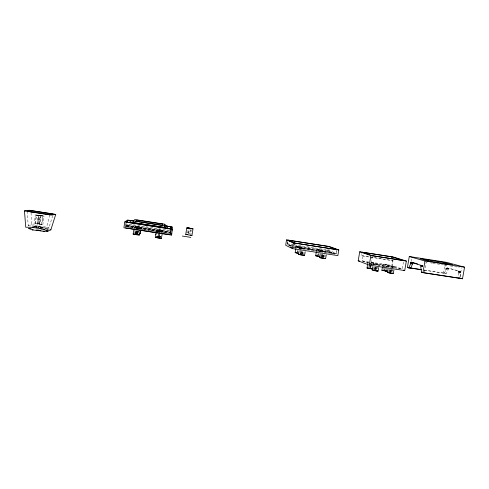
<?xml version="1.0" encoding="UTF-8"?>
<svg xmlns="http://www.w3.org/2000/svg" width="489" height="489" viewBox="0 0 489 489"><rect width="100%" height="100%" fill="white"/><g stroke="black" fill="none" stroke-linecap="round" stroke-linejoin="round"><path stroke-width="0.37" stroke-dasharray="2.44 1.83" d="M134.842 228.504C133.662 224.781 143.185 226.205 140.948 229.433M170.258 234.145L170.355 230.466L127.922 223.919L125.453 225.924L170.3 232.917M36.913 226.774L33.729 226.046L35.33 214.86L44.047 216.095L42.457 227.275L38.069 226.945M36.357 215.038L38.649 215.392L37.427 223.889L35.135 223.54L36.357 215.038L44.071 216.12M35.135 223.54L36.657 214.977M41.785 224.427L39.511 224.084L40.734 215.606L43.008 215.955L41.785 224.427L37.048 223.986L38.276 215.466L38.649 215.392M35.434 223.467L37.726 223.809L38.943 215.331L41.1 215.527L39.884 223.98L39.511 224.084M37.726 223.809L38.099 223.711L39.316 215.252M38.845 224.262L40.074 215.741L43.008 215.955M39.218 224.164L40.44 215.661M41.498 224.506L42.72 216.016M41.107 229.567L41.259 227.507M125.453 225.924L126.028 222.104M126.29 222.092L125.581 226.798L128.051 224.751L170.478 231.291L170.404 233.687L126.333 226.914M125.539 226.425L126.62 225.533L127.03 222.782M170.276 233.522L126.688 226.829L127.892 225.802L128.051 224.751M134.438 231.535L134.701 230.123M135.05 232.984L135.642 229.066M135.74 233.21L136.15 230.521M135.716 233.791L136.321 229.763M135.85 233.62L136.352 230.276M138.271 231.297L137.788 233.504L136.517 233.308L137.109 229.384M137.012 231.101L136.645 233.149L135.624 232.99M137.048 233.412L137.452 230.722M137.116 233.32L137.623 229.964M137.146 233.821L137.55 231.144M137.788 233.504L138.381 229.579M137.855 233.412L138.448 229.494M372.997 265.246L373.229 263.889L375.35 264.103M156.37 231.81C154.75 228.259 164.066 229.677 162.537 232.049M157.813 237.269L158.454 233.155M157.892 236.988L158.302 234.323M158.088 236.603L159.414 236.523L158.088 236.603L158.833 231.884M159.108 237.465L159.744 233.357M159.347 236.798L159.946 232.886M160.013 232.636L159.371 236.7L160.899 236.933M170.704 229.818L170.319 232.33L127.892 225.802M170.282 232.813L170.863 229.029M170.239 234.787L171.126 229.017M186.932 232.77L187.226 230.674M188.491 232.941L189.121 228.895M190.337 229.836L189.854 233.308L188.552 233.106L189.145 228.962M190.27 229.683L189.787 233.143L191.388 233.455M191.67 231.358L191.877 230.013M336.921 249.653L336.304 253.369L293.852 246.798L293.724 247.623L287.318 244.512L288.021 240.185M291.688 245.845L287.208 243.699L287.55 241.566M294.464 243.051L293.975 246.053L329.892 251.615M295.735 249.084L296.236 246.358L302.019 247.293L301.86 248.687M297.288 252.098L297.532 250.606M297.416 252.972L297.783 250.735M301.028 248.999L300.295 253.485L300.827 248.907L299.103 248.559M300.68 253.938L301.114 251.315M300.105 253.314L301.053 253.602L301.64 250.044M301.261 253.522L301.585 251.542M301.53 253.65L302.068 250.356M301.921 254.127L302.349 251.505M302.184 254.262L302.728 250.979M302.398 254.372L303.046 250.417M302.66 254.506L303.204 251.205M303.693 254.494L304.017 252.526M316.267 252.251C314.378 247.831 324.507 249.182 322.263 252.55M317.758 255.246L318.003 253.76M317.929 256.126L318.296 253.895M318.694 254.873L318.938 253.375M320.857 256.529L321.181 254.402M321.573 256.756L322.153 253.223M321.805 256.511L322.129 254.549M322.11 256.652L322.544 254.029M322.245 257.416L322.893 253.479M322.551 257.556L323.095 254.268M322.923 257.355L323.461 254.084M323.229 257.495L323.773 254.219M323.474 257.605L324.121 253.669M323.889 257.092L324.323 254.463M324.837 257.067L325.161 255.105M328.076 249.347L327.667 251.817L331.835 253.51M329.115 249.231L328.675 251.908L334.323 254.194M294.439 247.734L336.414 254.219L337.172 249.641M403.462 261.951L402.251 268.999L392.215 265.49L393.034 260.698L363.058 256.053L361.597 255.539L361.933 253.565M368.284 263.174L362.245 260.875L363.058 256.053M367.532 263.327L367.704 262.306M367.581 264.598L368.028 261.97L368.651 261.988M368.816 267.471L369.305 264.592M369.14 268.357L369.507 266.193M370.075 266.921L370.558 264.042L372.746 264.531L370.222 264.152M370.179 267.202L370.668 264.304M372.288 256.389L370.974 264.194L368.957 263.424M370.399 267.807L371.01 264.201M370.748 267.935L371.237 265.044M373.431 264.91L373.767 262.941L371.114 262.342M373.443 269.628L373.951 266.658M374.03 269.537L374.403 267.318M374.495 269.708L374.874 267.483M374.861 269.842L375.491 266.132M375.191 269.708L375.693 266.756M375.454 269.268L375.833 267.037M375.662 269.879L376.163 266.921M376.157 269.274L376.658 266.309M376.628 269.445L377.001 267.214M377.331 268.614L377.581 267.135M382.575 266.212L382.93 264.243L388.645 265.227L382.905 264.268M383.657 269.739L384.146 266.866M384.012 270.625L384.378 268.467M384.788 269.91L385.032 268.473M385.76 269.488L386.127 267.324M386.64 270.283L387.251 266.688L387.624 266.811L385.589 266.591M388.309 267.19L388.645 265.227M388.706 272.006L389.207 269.048M389.226 271.902L389.727 268.956M389.721 272.08L390.1 269.861M390.112 272.214L390.742 268.516M390.381 272.073L390.76 269.867M390.735 271.652L391.114 269.427M392.765 260.001L391.744 265.998L399.935 268.889M390.882 272.251L391.383 269.298M391.396 271.652L391.903 268.693M392.429 266.114L394.44 266.823L394.262 267.844L392.251 267.128L392.429 266.114L370.699 262.77M391.897 271.823L392.276 269.604M392.539 270.985L392.795 269.512M411.017 261.548L411.506 258.693M424.434 272.073L426.145 262.19L427.655 262.422M460.687 276.78L459.984 271.358L448.969 268.186L446.176 273.699L443.425 273.137L445.033 263.919M446.176 273.699L444.635 273.217L446.029 265.24M460.002 276.719L461.592 267.703M302.08 247.342L296.187 246.389M160.111 231.988L158.858 231.798M36.486 226.908L46.247 228.381L49.939 214.757M159.273 232.458L159.775 230.71M159.267 231.975L159.934 229.665M46.247 228.381L48.967 227.519L53.02 214.75M444.281 273.406L446.732 268.161L448.969 268.186M148.57 230.191L149.188 229.078M148.088 230.258L149.347 228.033M140.092 229.078L138.601 228.779M136.517 233.308L137.977 233.247M137.647 228.51L138.558 227.446M137.403 228.504L135.801 228.345M136.859 228.534L138.717 226.395M373.767 262.941L371.053 262.636M33.729 226.022L42.47 227.244M41.382 227.611L40.972 227.642M162.715 230.698L156.724 229.781M141.254 227.379L135.178 226.462M37.048 223.986L37.427 223.889M27.109 211.248L28.228 225.661L31.345 224.848L48.967 227.519M40.734 215.606L41.1 215.527M301.059 253.589L300.05 253.553M322.581 250.533L316.725 249.567M36.247 226.774L40.887 227.367M134.432 232.782L138.234 233.247M41.015 227.648L43.246 228.002M33.582 226.694L34.603 226.774M156.486 236.089L160.802 236.731M160.734 237.006L157.709 236.584M41.363 230.331L42.39 230.441M322.899 251.438L320.662 251.199L326.701 252.208L323.162 251.474M137.452 233.497L135.636 233.198M385.118 266.432L383.376 266.102L385.876 266.481M28.228 225.661L31.229 226.114M31.981 226.23L35.734 226.792M38.276 215.466L40.074 215.741M158.136 236.431L156.59 236.273L158.112 236.505M159.39 236.621L160.918 236.853M135.563 233.064L136.59 233.216M38.099 223.711L39.884 223.98M446.732 268.161L448.639 268.461M446.646 268.259L448.554 268.553M293.412 244.659L287.208 243.699M294.158 244.775L327.728 249.983L336.304 253.369M446.567 268.363L448.474 268.663M446.481 268.479L448.389 268.779M446.402 268.608L448.309 268.901M361.597 255.539L393.034 260.698M287.318 244.512L327.832 250.796L336.414 254.219M420.613 265.264L422.618 265.576L423.009 266.982L420.998 266.67M446.102 269.201L448.003 269.494M447.062 267.893L459.984 271.358M420.668 265.344L422.722 265.747M458.004 271.053L460.045 271.45M420.76 265.539L422.771 265.845M458.065 271.144L460.106 271.56M420.803 265.649L422.814 265.961M458.126 271.254L460.161 271.676M288.852 245.258L293.278 245.943M458.181 271.371L460.216 271.805M420.846 265.765L422.851 266.077M458.23 271.499L460.259 271.945M420.882 265.9L422.887 266.205M420.913 266.034L422.924 266.346M458.279 271.633L460.308 272.092M458.321 271.786L460.345 272.245M289.451 245.839L293.418 246.487M293.7 246.56L332.007 252.458M458.358 271.939L460.375 272.416M293.107 246.988L334.183 253.326M458.395 272.104L458.48 272.844L460.467 273.149M186.908 232.697L188.516 233.015M424.525 270.117L444.635 273.217M424.061 270.154L443.425 273.137M362.245 260.875L368.241 261.798M371.237 262.263L392.215 265.49M127.458 225.24L170.459 231.865M362.673 261.523L370.13 262.672M126.62 225.533L171.639 232.458M370.228 263.1L394.44 266.823M126.847 225.747L170.441 232.452M369.03 263.559L392.251 267.128M126.223 226.266L170.423 233.064M369.323 264.011L402.251 268.999M157.311 231.652L161.614 232.312M41.596 227.984L40.905 227.874M430.668 262.893L432.178 263.125M432.93 263.241L443.492 264.885M444.244 265.007L447.258 265.472M450.277 265.943L459.324 267.355M446.897 268.003L448.884 268.241M446.812 268.076L448.719 268.375M38.906 215.625L35.33 214.879M375.607 264.139L379.128 264.891L373.248 263.919M41.039 227.801L42.072 228.002M45.819 229.005L46.895 229.213M157.464 236.542L156.407 236.328M47.158 229.262L48.368 229.5L45.88 228.656M320.925 256.542L321.542 256.719M368.602 262.165L368.083 262.018M44.719 228.345L45.752 228.62M38.411 227.385L39.212 227.385M49.279 229.078L48.821 228.919A45.098 43.466 6 0 0 44.083 227.636L42.928 227.379A61.247 58.955 3.9 0 0 36.938 226.474A47.843 46.082 5.9 0 0 33.466 226.224M371.359 264.323L371.811 264.476M317.764 249.231L325.802 252.581M317.593 250.258L321.499 251.914M319.861 251.847L318.37 251.535L318.663 251.664M307.654 247.666L315.154 250.936M307.483 248.693L311.126 250.313M297.501 246.095L304.458 249.28M297.336 247.122L300.717 248.699M189.854 233.308L188.552 233.106M458.48 272.844L458.743 277.202M31.1 212.868L31.345 224.848M40.917 227.397A4.523 0.361 8.9 0 1 41.192 227.495M49.395 229.029A1.993 0.312 18.3 0 1 49.633 229.121M134.139 227.489L140.416 228.442L134.163 227.477M305.637 248.938L299.58 247.966L305.637 248.95M162.495 231.841L156.278 230.906L162.495 231.841M394.36 267.281L388.468 266.291L394.354 267.294"/><path stroke-width="0.73" d="M171.639 235.081L172.483 227.006L127.446 220.032L124.787 221.933L123.913 227.758L171.639 235.081L171.639 233.119M164.206 225.839L170.905 226.878L170.863 229.029L171.156 226.865L171.126 229.017L126.028 222.104L128.466 220.307L131.443 220.765M139.988 231.279L139.414 235.007L136.217 234.714L133.149 234.06L133.711 230.325M299.115 250.735L298.528 254.396L301.585 255.056L304.58 255.38L305.179 251.737M139.188 233.718L140.288 233.748L140.844 230.123M162.324 233.424L161.339 238.4L155.282 237.434L155.838 233.718M155.936 234.659L156.266 232.501M164.414 227.403L164.952 224.249L134.823 219.573L133.142 220.985L132.91 222.532L164.414 227.403L164.952 224.249M170.575 229.029L170.905 226.878M171.853 231.095L172.061 229.732M378.669 267.581L378.064 271.114L375.039 270.765L372.178 270.105L372.771 266.578M190.025 228.229L192.996 228.821L191.957 235.447L185.741 234.451L186.761 227.862L189.75 228.186M286.554 239.854L285.68 245.252L292.398 248.608L337.85 255.619L338.798 249.952L329.562 246.554L286.554 239.854L293.333 242.886L338.798 249.952M292.398 248.608L293.333 242.886M298.388 253.326L295.167 252.642L295.735 249.084M318.987 256.493L315.686 255.784L316.267 252.251M326.242 254.983L325.637 258.608L322.734 258.302L319.592 257.611L320.191 253.987M358.205 260.833L359.727 251.78L393.278 257.006L406.353 261.053L404.715 270.57L369.274 265.136L358.205 260.833L359.696 261.065M372.557 269.017L367.019 268.045L367.581 264.598M369.274 265.136L370.894 255.545L359.727 251.78M387.429 271.169L381.885 270.295L382.459 266.866M393.902 269.965L393.297 273.485L390.332 273.149L387.41 272.477L388.009 268.956M391.579 258.84L391.909 256.878L362.153 252.245L372.41 255.68L403.7 260.545L391.909 256.878M407.398 267.477L409.281 256.517L446.53 262.336L464.55 267.183L462.508 278.773L422.954 272.697L421.451 272.19L420.558 265.197L411.298 262.342L408.743 267.929L407.398 267.477L421.549 269.659M422.954 272.697L424.978 261.016L409.281 256.517M428.529 261.053L420.522 258.791L443.878 262.434L443.706 263.437L446.61 264.237M288.021 240.185L294.476 243.002L337.172 249.641L328.308 246.462L287.783 240.148L294.476 243.002M159.078 237.85L157.709 237.935M367.001 268.027L367.985 268.051M38.875 230.093L38.124 230.087M33.111 227.617A51.321 45.098 17.7 0 1 44.994 229.891L48.05 230.845L50.819 229.903L55.758 214.39L29.505 210.288L24.481 210.875L25.734 227.232L27.323 227.238A48.319 42.482 18 0 1 33.111 227.544M193.014 228.846L190.172 228.54M408.743 267.929L410.662 268.223L413.009 262.831L411.078 262.532M147.916 231.358L148.246 230.765M319.592 257.611L321.108 257.709M315.686 255.784L316.554 255.808M137.042 234.488L138.558 234.824L135.612 234.463M155.276 237.416L155.734 237.385M298.522 254.378L298.962 254.359M126.29 222.092L128.717 220.294M295.154 252.63L296.951 252.77M185.741 234.451L186.077 234.433M387.41 272.459L388.015 272.459M55.74 214.396L51.363 215.093L24.481 210.875M133.149 234.042L135.141 234.164M381.885 270.276L383.682 270.429M36.125 230.068L37.922 230.221L37.121 230.221M32.512 227.299L34.041 227.495M31.058 210.625L27.109 211.248L49.939 214.757L53.246 214.041L31.058 210.625L31.088 212.122M38.35 230.515L32.078 229.928L33.099 229.665M28.594 228.595L32.543 229.469M156.064 237.403L157.171 237.52M44.627 231.114L48.111 231.328L46.492 231.034M35.874 227.642L37.274 227.776M186.541 234.469L187.917 234.634M28.772 228.607L31.113 228.901M373.59 270.185L374.812 270.362M319.983 256.633L319.244 256.529M300.35 254.518L301.389 254.671M389.238 272.611L390.509 272.813M386.891 271.132L384.666 270.625M375.063 270.448L372.954 270.234L377.325 270.967L375.534 270.619M390.253 272.813L388.193 272.605L392.557 273.339L392.166 273.198M317.893 255.985L319.176 256.193M125.416 227.911L135.942 229.524M136.694 229.641L170.239 234.787M135.147 234.304L134.035 234.219L135.086 234.384M157.238 237.678L156.168 237.599L157.213 237.758M159.047 237.954L160.618 238.192L159.029 238.033M189.225 228.216L187.642 227.972L189.891 228.497M190.521 228.418L192.122 228.73L190.551 228.485M411.004 262.617L412.936 262.917M189.249 228.284L186.767 227.874M410.925 262.715L412.863 263.015M410.852 262.825L412.783 263.125M410.778 262.941L412.71 263.241M410.705 263.07L412.637 263.369M133.711 220.869L131.523 220.533L129.603 222.067L167.623 227.947L167.813 226.156L164.799 225.686M410.43 263.675L412.361 263.974M124.787 221.933L172.525 229.304M421.83 269.812L409.91 267.972L410.662 268.223M297.416 252.972L296.145 252.85M421.451 272.19L422.796 272.397M459.452 278.027L460.779 278.235M424.311 272.783L459.739 278.223L458.786 277.929M182.348 236.065L190.802 237.367M369.091 268.204L370.344 268.412M426.371 260.729L452.6 264.806L443.878 262.434M424.978 261.016L464.55 267.183M370.894 255.545L406.353 261.053M411.298 262.342L413.236 262.642M411.151 262.459L413.162 262.697M322.636 257.935L323.926 258.168M137.311 234.482L138.668 234.744M190.08 234.971L191.994 235.423M385.173 270.674L386.548 270.943M159.579 237.886L161.498 238.357M39.695 230.576L40.721 230.729L40.226 230.57M376.567 270.68L378.076 271.095M303.388 255.032L304.586 255.362M391.976 273.094L393.303 273.467M139.561 233.497L140.251 233.693M371.897 268.718L372.361 268.834M43.387 231.052L43.698 231.126M40.398 228.296L39.756 228.131M325.124 258.424L325.637 258.608M41.785 228.644L42.335 228.791M43.301 229.066L43.851 229.231M139.12 234.861L139.426 234.989M413.951 262.862L417.539 263.962M461.353 278.412L462.508 278.773M44.261 229.359L43.943 229.262M403.352 270.093L404.715 270.57M385.515 270.924L385.986 271.095L382.642 270.417M371.664 268.736L372.013 268.864L367.759 268.149M370.277 268.528L368.694 268.192L369.14 268.357M319.121 256.309L317.636 255.992L317.929 256.126M319.354 256.413L319.647 256.548L316.475 255.9M322.813 258.009L323.125 258.149M323.363 258.259L323.675 258.4L320.399 257.734M290.258 247.086L291.878 247.886M303.59 255.154L299.543 254.604M298.822 253.259L297.612 253.076M44.627 231.517L44.909 231.682L38.527 230.539A9.212 0.672 8 0 1 38.448 230.49L38.423 230.472M50.746 229.671A1.993 0.312 18.3 0 1 50.783 229.891M162.776 224.109L162.47 225.313L135.6 221.144L136.786 220.081L162.776 224.109M190.588 228.571L189.188 228.137L190.588 228.571"/></g></svg>
